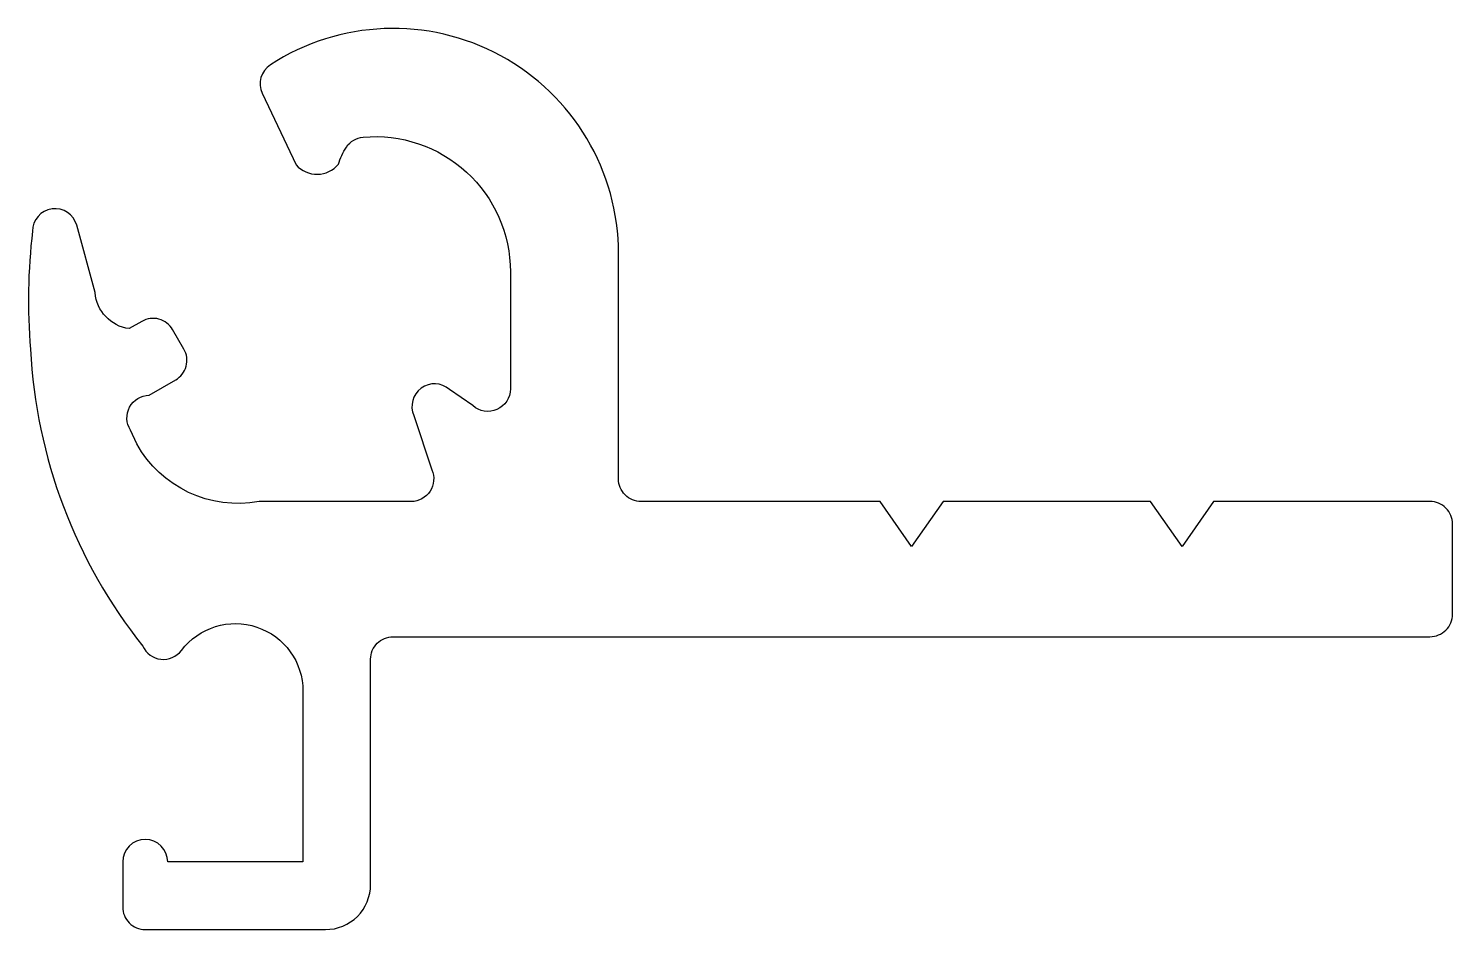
# Model space of a CAD drawing. Extents: x 141.8 to 173.4, y 214.3 to 234.3.
import ezdxf

# ---------------------------------------------------------------- set-up
doc = ezdxf.new("R2010")
doc.units = 0
doc.header["$LTSCALE"] = 15
doc.layers.add('ANA', color=220, linetype='CONTINUOUS')

msp = doc.modelspace()

# ---------------------------------------------------------------- linework, layer by layer
at = {"layer": 'ANA', "color": 0}
msp.add_lwpolyline([(155.392, 223.768, -0.414214), (154.892, 224.268), (154.892, 229.268, 0.594946), (147.168, 233.462, 0.375215), (146.989, 232.829), (147.739, 231.24, 0.458637), (148.677, 231.253, -0.077726), (148.855, 231.637, -0.226731), (149.227, 231.856, -0.440385), (152.492, 228.868), (152.492, 226.268, -0.648232), (151.658, 225.896), (151.141, 226.254, 0.80932), (150.352, 225.677), (150.748, 224.473, -0.543664), (150.292, 223.768), (146.92, 223.768, -0.322292), (144.203, 225.049), (144.066, 225.355, -0.58612), (144.48, 226.128), (145.068, 226.468, 0.414214), (145.251, 227.151), (145.001, 227.584, 0.414214), (144.318, 227.767), (144.037, 227.605, -0.3537), (143.281, 228.406), (142.874, 229.9, 0.87522), (141.892, 229.768, 0.050451), (141.849, 227.152, 0.156946), (144.339, 220.561, 0.571082), (145.195, 220.463, -0.719365), (147.892, 219.558), (147.892, 215.768), (144.892, 215.768), (144.892, 215.768, 1), (143.892, 215.768), (143.892, 214.768, 0.414214), (144.392, 214.268), (148.392, 214.268, 0.414214), (149.392, 215.268), (149.392, 220.268, -0.414214), (149.892, 220.768), (172.892, 220.768, 0.414214), (173.392, 221.268), (173.392, 223.268, 0.414214), (172.892, 223.768), (168.092, 223.768), (167.392, 222.768), (166.692, 223.768), (162.092, 223.768), (161.392, 222.768), (160.692, 223.768)], format="xyb", close=True, dxfattribs=at)

doc.saveas('drawing.dxf')
